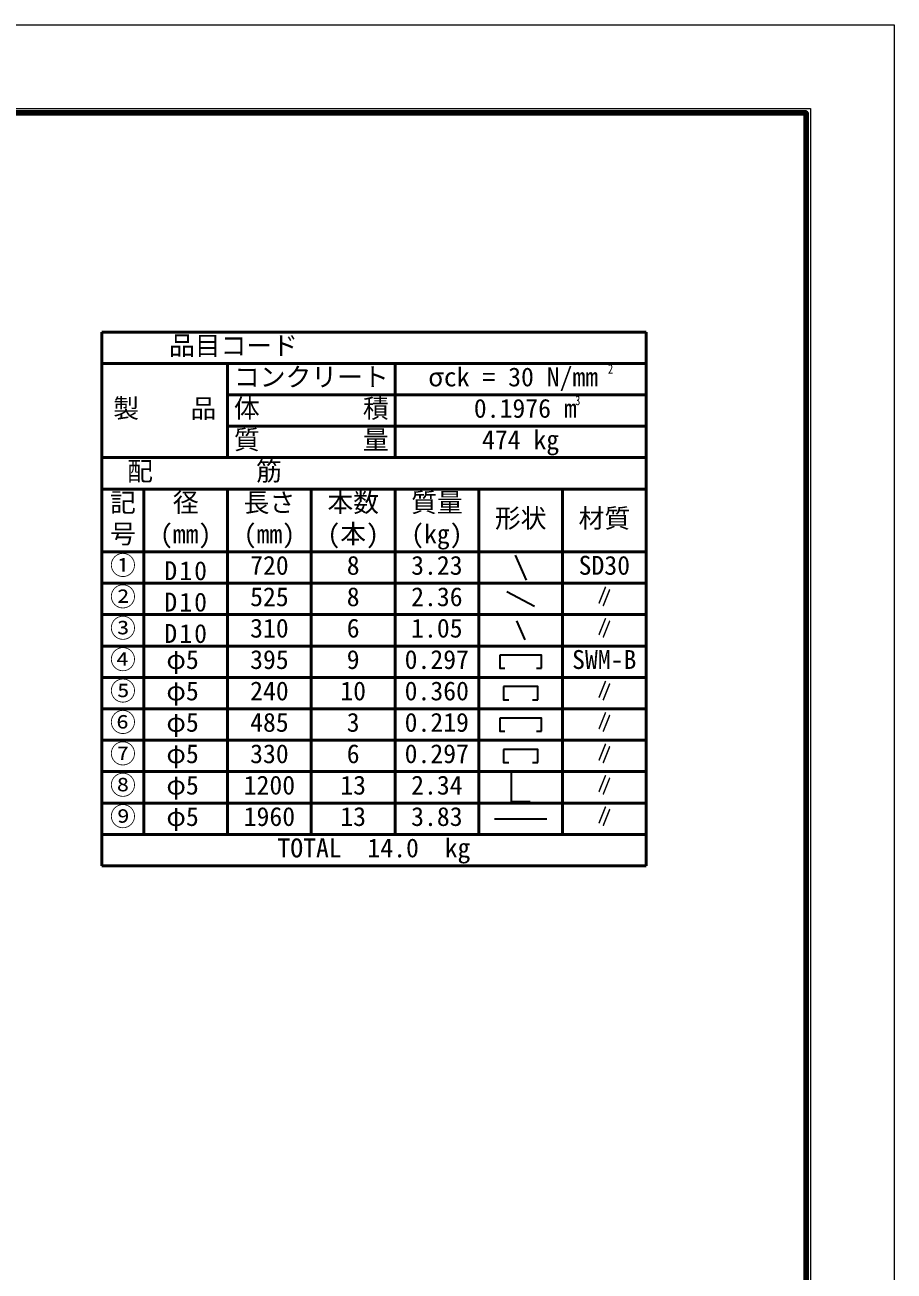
# Model space of a CAD drawing. Units: millimetres, scale not verified. Extents: x -2102 to 2102, y -1485 to 1485.
# Drawn here: x 1064 to 2102, y -3 to 1485 of the extents above; entities that cross this region are included whole.
import ezdxf
from ezdxf.enums import TextEntityAlignment as Align

# ---------------------------------------------------------------- set-up
doc = ezdxf.new("R2010")
doc.units = ezdxf.units.MM
doc.header["$LTSCALE"] = 5
doc.layers.add('0-0_V-nasSTD', color=7, linetype='Continuous', lineweight=50)
doc.styles.add('ＭＳ ゴシック', font='')
doc.styles.get('ＭＳ ゴシック').set_extended_font_data('MS Gothic')

msp = doc.modelspace()

# ---------------------------------------------------------------- linework, layer by layer
at = {"layer": '0-0_V-nasSTD'}
for p, q in [((1156.544, 1118.182), (1156.544, 480.682)), ((1806.544, 1118.182), (1156.544, 1118.182)), ((1806.544, 480.682), (1806.544, 1118.182)), ((1806.544, 1080.682), (1156.544, 1080.682)), ((1306.544, 1080.682), (1306.544, 968.182)), ((1506.544, 1080.682), (1506.544, 968.182)), ((1306.544, 1043.182), (1806.544, 1043.182)), ((1806.544, 1005.682), (1306.544, 1005.682)), ((1806.544, 968.182), (1156.544, 968.182)), ((1156.544, 930.682), (1806.544, 930.682)), ((1156.544, 930.682), (1156.544, 893.182)), ((1206.544, 518.182), (1206.544, 930.682)), ((1306.544, 518.182), (1306.544, 930.682)), ((1406.544, 518.182), (1406.544, 930.682)), ((1506.544, 518.182), (1506.544, 930.682)), ((1606.544, 518.182), (1606.544, 930.682)), ((1706.544, 518.182), (1706.544, 930.682)), ((1806.544, 855.682), (1156.544, 855.682)), ((1156.544, 818.182), (1806.544, 818.182)), ((1156.544, 780.682), (1806.544, 780.682)), ((1156.544, 743.182), (1806.544, 743.182)), ((1156.544, 705.682), (1806.544, 705.682)), ((1156.544, 668.182), (1806.544, 668.182)), ((1156.544, 630.682), (1806.544, 630.682)), ((1156.544, 593.182), (1806.544, 593.182)), ((1156.544, 555.682), (1806.544, 555.682)), ((1156.544, 518.182), (1806.544, 518.182)), ((1156.544, 480.682), (1806.544, 480.682))]:
    msp.add_line(p, q, dxfattribs=at)
at = {"layer": '0-0_V-nasSTD', "lineweight": 35}
for p, q in [((1650.005, 851.808), (1663.083, 822.056)), ((1639.973, 808.205), (1673.115, 790.659)), ((1651.514, 773.375), (1661.574, 750.489)), ((1675.294, 716.619), (1681.544, 716.619)), ((1670.606, 679.119), (1676.856, 679.119)), ((1675.294, 641.619), (1681.544, 641.619)), ((1670.606, 604.119), (1676.856, 604.119)), ((1625.294, 536.932), (1687.794, 536.932))]:
    msp.add_line(p, q, dxfattribs=at)
at = {"layer": '0-0_V-nasSTD', "lineweight": 18}
for points in [[(-2102.5, -1485), (-2102.5, 1485), (2102.5, 1485), (2102.5, -1485)], [(-2002.5, -1385), (-2002.5, 1385), (2002.5, 1385), (2002.5, -1385)]]:
    msp.add_lwpolyline(points, close=True, dxfattribs=at)
at = {"layer": '0-0_V-nasSTD', "lineweight": 100}
msp.add_lwpolyline([(1997.5, -1380), (1997.5, 1380), (-1997.5, 1380)], dxfattribs=at)
at = {"layer": '0-0_V-nasSTD', "lineweight": 35}
for points in [[(1631.544, 732.244), (1631.544, 716.619), (1637.794, 716.619)], [(1681.544, 716.619), (1681.544, 732.244), (1631.544, 732.244)], [(1636.231, 694.744), (1636.231, 679.119), (1642.481, 679.119)], [(1676.856, 679.119), (1676.856, 694.744), (1636.231, 694.744)], [(1631.544, 657.244), (1631.544, 641.619), (1637.794, 641.619)], [(1681.544, 641.619), (1681.544, 657.244), (1631.544, 657.244)], [(1636.231, 619.744), (1636.231, 604.119), (1642.481, 604.119)], [(1676.856, 604.119), (1676.856, 619.744), (1636.231, 619.744)], [(1645.364, 591.237), (1645.364, 557.627), (1667.723, 557.627)]]:
    msp.add_lwpolyline(points, dxfattribs=at)

# ---------------------------------------------------------------- texts
at = {"layer": '0-0_V-nasSTD', "style": 'ＭＳ ゴシック'}
for s, p in [('品目コード', (1236.544, 1084.032)), ('コンクリート', (1314.144, 1046.532)), ('σck = 30 N/mm', (1546.1, 1046.532)), ('製\u3000\u3000品', (1169.944, 1009.032)), ('体\u3000\u3000\u3000\u3000積', (1314.144, 1009.032)), (' 0.1976 m', (1585.264, 1009.032)), ('質\u3000\u3000\u3000\u3000量', (1314.144, 971.532)), ('474 kg', (1610.344, 971.532)), ('配\u3000\u3000\u3000\u3000筋', (1186.544, 934.032)), ('記', (1166.144, 896.532)), ('径', (1241.144, 896.532)), ('長さ', (1325.744, 896.532)), ('本数', (1425.744, 896.532)), ('質量', (1525.744, 896.532)), ('形状', (1625.744, 877.782)), ('材質', (1725.744, 877.782)), ('号', (1166.144, 859.032)), ('(mm)', (1225.744, 859.032)), ('(mm)', (1325.744, 859.032)), ('(本)', (1425.744, 859.032)), ('(kg)', (1525.744, 859.032)), ('①', (1166.144, 821.532)), ('720', (1333.444, 821.516)), ('8', (1448.844, 821.532)), ('3.23', (1525.744, 821.532)), ('SD30', (1725.744, 821.532)), ('②', (1166.144, 784.032)), ('525', (1333.444, 784.016)), ('8', (1448.844, 784.032)), ('2.36', (1525.744, 784.032)), ('③', (1166.144, 746.532)), ('310', (1333.444, 746.516)), ('6', (1448.844, 746.532)), ('1.05', (1525.744, 746.532)), ('④', (1166.144, 709.032)), ('φ5', (1233.444, 709.032)), ('395', (1333.444, 709.016)), ('9', (1448.844, 709.032)), ('0.297', (1517.967, 709.032)), ('SWM-B', (1717.952, 709.032)), ('⑤', (1166.144, 671.532)), ('φ5', (1233.444, 671.532)), ('240', (1333.444, 671.516)), ('10', (1441.144, 671.532)), ('0.360', (1517.967, 671.532)), ('⑥', (1166.144, 634.032)), ('φ5', (1233.444, 634.032)), ('485', (1333.444, 634.016)), ('3', (1448.844, 634.032)), ('0.219', (1517.967, 634.032)), ('⑦', (1166.144, 596.532)), ('φ5', (1233.444, 596.532)), ('330', (1333.444, 596.516)), ('6', (1448.844, 596.532)), ('0.297', (1517.967, 596.532)), ('⑧', (1166.144, 559.032)), ('φ5', (1233.444, 559.032)), ('1200', (1325.744, 559.032)), ('13', (1441.144, 559.032)), ('2.34', (1525.744, 559.032)), ('⑨', (1166.144, 521.532)), ('φ5', (1233.444, 521.532)), ('1960', (1325.744, 521.532)), ('13', (1441.144, 521.532)), ('3.83', (1525.744, 521.532)), ('TOTAL  14.0  kg', (1366.044, 484.032))]:
    msp.add_text(s, height=22.58, dxfattribs=at).set_placement(p, align=Align.BOTTOM_LEFT)
at = {"layer": '0-0_V-nasSTD', "style": 'ＭＳ ゴシック', "width": 0.8}
for s, height, p in [('2', 11.29, (1760.827, 1065.139)), ('3', 11.29, (1721.663, 1027.512)), ('∥', 22.58, (1744.224, 784.032)), ('∥', 22.58, (1744.224, 746.532)), ('∥', 22.58, (1744.224, 671.532)), ('∥', 22.58, (1744.224, 634.032)), ('∥', 22.58, (1744.224, 596.532)), ('∥', 22.58, (1744.224, 559.032)), ('∥', 22.58, (1744.224, 521.532))]:
    msp.add_text(s, height=height, dxfattribs=at).set_placement(p, align=Align.BOTTOM_LEFT)
at = {"layer": '0-0_V-nasSTD', "char_height": 22.58, "attachment_point": 7, "style": 'ＭＳ ゴシック'}
for insert in [(1230.944, 821.532), (1230.944, 784.032), (1230.944, 746.532)]:
    msp.add_mtext('\\T1.16;D10', dxfattribs=dict(at, insert=insert))

doc.saveas('drawing.dxf')
